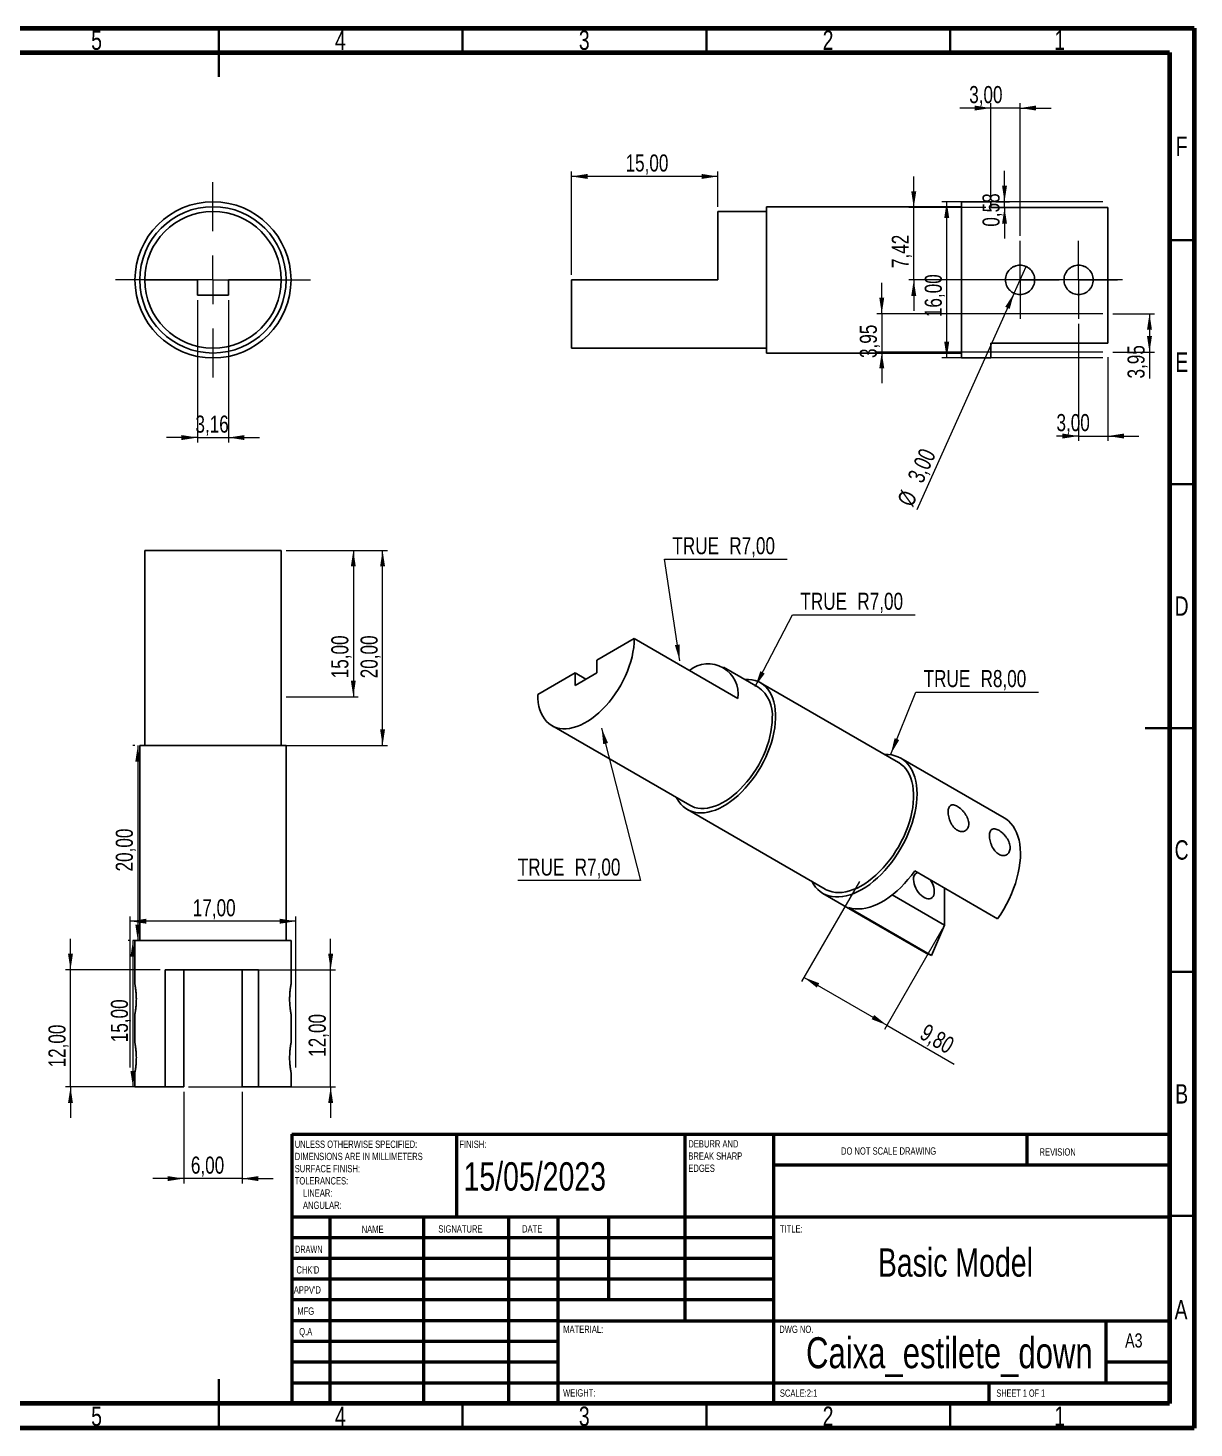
# Model space of a CAD drawing. Header units: millimetres. Extents: x 0 to 415, y 0 to 292.
# Drawn here: x 175.9 to 415, y 5 to 292 of the extents above; entities that cross this region are included whole.
import ezdxf

# ---------------------------------------------------------------- set-up
doc = ezdxf.new("R2010")
doc.units = ezdxf.units.MM
doc.styles.add('SLDTEXTSTYLE0', font='TXT', dxfattribs={"width": 0.75})
doc.styles.add('SLDTEXTSTYLE1', font='TXT', dxfattribs={"width": 0.686449})
doc.styles.add('SLDTEXTSTYLE2', font='TXT', dxfattribs={"width": 0.6875})
doc.dimstyles.new('SLDDIMSTYLE0', dxfattribs={"dimtxt": 3.5, "dimasz": 3.302, "dimexe": 0, "dimexo": 0.0625, "dimgap": 0.875, "dimtad": 1, "dimlfac": 0.5, "dimrnd": 1e-09, "dimzin": 12, "dimdsep": 46, "dimtxsty": 'SLDTEXTSTYLE0', "dimsah": 1, "dimcen": 0.09, "dimadec": 0, "dimazin": 3, "dimtfac": 1, "dimtmove": 0, "dimatfit": 0, "dimfxl": 0, "dimfrac": 2, "dimtolj": 1, "dimtzin": 12, "dimarcsym": 0})
doc.dimstyles.new('SLDDIMSTYLE1', dxfattribs={"dimtxt": 3.5, "dimasz": 3.302, "dimexe": 0, "dimexo": 0.0625, "dimgap": 0.875, "dimtad": 1, "dimlfac": 0.5, "dimrnd": 1e-09, "dimzin": 12, "dimdsep": 46, "dimtxsty": 'SLDTEXTSTYLE0', "dimsah": 1, "dimcen": 0.09, "dimadec": 0, "dimazin": 3, "dimtfac": 1, "dimtofl": 0, "dimtmove": 0, "dimatfit": 3, "dimfxl": 0, "dimfrac": 2, "dimtolj": 1, "dimtzin": 12, "dimarcsym": 0})
doc.dimstyles.new('SLDDIMSTYLE2', dxfattribs={"dimtxt": 3.5, "dimasz": 3.302, "dimexe": 0, "dimexo": 0.0625, "dimgap": 0.875, "dimtad": 1, "dimlfac": 0.5, "dimrnd": 1e-09, "dimzin": 12, "dimdsep": 46, "dimtxsty": 'SLDTEXTSTYLE0', "dimblk1": 'NONE', "dimsah": 1, "dimcen": 0, "dimadec": 0, "dimazin": 3, "dimtfac": 1, "dimtmove": 0, "dimatfit": 3, "dimldrblk": 'NONE', "dimfxl": 0, "dimfrac": 2, "dimtolj": 1, "dimtzin": 12, "dimarcsym": 0})
doc.dimstyles.new('SLDDIMSTYLE3', dxfattribs={"dimtxt": 3.5, "dimasz": 3.302, "dimexe": 0, "dimexo": 0.0625, "dimgap": 0.875, "dimtad": 1, "dimlfac": 0.5, "dimrnd": 1e-09, "dimdsep": 46, "dimtxsty": 'SLDTEXTSTYLE0', "dimsah": 1, "dimcen": 0.09, "dimadec": 0, "dimazin": 2, "dimtfac": 1, "dimtmove": 0, "dimatfit": 0, "dimfxl": 0, "dimfrac": 2, "dimtolj": 1, "dimtzin": 12, "dimarcsym": 0})
doc.dimstyles.new('SLDDIMSTYLE4', dxfattribs={"dimtxt": 3.5, "dimasz": 3.302, "dimexe": 0, "dimexo": 0.0625, "dimgap": 0.875, "dimtad": 0, "dimtih": 1, "dimtoh": 1, "dimlfac": 0.5, "dimrnd": 1e-09, "dimzin": 12, "dimdsep": 46, "dimtxsty": 'SLDTEXTSTYLE0', "dimsah": 1, "dimcen": 0, "dimadec": 0, "dimazin": 3, "dimtfac": 1, "dimtofl": 0, "dimtmove": 0, "dimatfit": 3, "dimfxl": 0, "dimfrac": 2, "dimtolj": 1, "dimtzin": 12, "dimarcsym": 0})

# ---------------------------------------------------------------- blocks, each defined once
blk = doc.blocks.new('_D')
at = {"color": 7, "linetype": 'Continuous', "lineweight": 0}
for p, q in [((210.67, 236.21), (210.67, 207.04)), ((216.99, 236.21), (216.99, 207.04)), ((210.67, 208.04), (204.32, 208.04)), ((210.67, 208.04), (216.99, 208.04)), ((216.99, 208.04), (223.34, 208.04))]:
    blk.add_line(p, q, dxfattribs=at)
at = {"color": 7, "linetype": 'Continuous', "lineweight": 18}
for points in [[(210.67, 208.04), (207.37, 208.55), (207.37, 207.53)], [(216.99, 208.04), (220.29, 207.53), (220.29, 208.55)]]:
    blk.add_solid(points, dxfattribs=at)
at = {"color": 7, "linetype": 'Continuous', "lineweight": 18, "insert": (210.23, 212.55), "char_height": 3.5, "attachment_point": 1, "style": 'SLDTEXTSTYLE0'}
blk.add_mtext('3,16', dxfattribs=at)
blk = doc.blocks.new('SW_CENTERMARKSYMBOL_0')
at = {"color": 0, "linetype": 'Continuous', "lineweight": 18}
for p, q in [((0, 10), (0, 20)), ((0, 0), (0, 5)), ((-10, 0), (-20, 0)), ((0, 0), (-5, 0)), ((0, 0), (0, -5)), ((0, 0), (5, 0)), ((10, 0), (20, 0)), ((0, -10), (0, -20))]:
    blk.add_line(p, q, dxfattribs=at)
blk = doc.blocks.new('_D_1')
at = {"color": 7, "linetype": 'Continuous', "lineweight": 0}
for p, q in [((396.33, 256.37), (363.29, 256.37)), ((364.29, 224.37), (364.29, 256.37)), ((396.33, 224.37), (363.29, 224.37))]:
    blk.add_line(p, q, dxfattribs=at)
at = {"color": 7, "linetype": 'Continuous', "lineweight": 18}
for points in [[(364.29, 256.37), (363.78, 253.06), (364.8, 253.06)], [(364.29, 224.37), (364.8, 227.67), (363.78, 227.67)]]:
    blk.add_solid(points, dxfattribs=at)
at = {"color": 7, "linetype": 'Continuous', "lineweight": 18, "insert": (359.78, 232.73), "char_height": 3.5, "attachment_point": 1, "rotation": 90, "style": 'SLDTEXTSTYLE0'}
blk.add_mtext('16,00', dxfattribs=at)
blk = doc.blocks.new('_D_2')
at = {"color": 7, "linetype": 'Continuous', "lineweight": 0}
for p, q in [((357.53, 255.2), (357.53, 261.55)), ((372.33, 255.2), (356.53, 255.2)), ((357.53, 240.37), (357.53, 255.2)), ((400.33, 240.37), (356.53, 240.37)), ((357.53, 240.37), (357.53, 234.02))]:
    blk.add_line(p, q, dxfattribs=at)
at = {"color": 7, "linetype": 'Continuous', "lineweight": 18}
for points in [[(357.53, 255.2), (358.04, 258.5), (357.02, 258.5)], [(357.53, 240.37), (357.02, 237.07), (358.04, 237.07)]]:
    blk.add_solid(points, dxfattribs=at)
at = {"color": 7, "linetype": 'Continuous', "lineweight": 18, "insert": (353.02, 242.78), "char_height": 3.5, "attachment_point": 1, "rotation": 90, "style": 'SLDTEXTSTYLE0'}
blk.add_mtext('7,42', dxfattribs=at)
blk = doc.blocks.new('_D_3')
at = {"color": 7, "linetype": 'Continuous', "lineweight": 0}
for p, q in [((391.33, 231.37), (391.33, 207.35)), ((397.33, 224.53), (397.33, 207.35)), ((391.33, 208.35), (386.8, 208.35)), ((391.33, 208.35), (397.33, 208.35)), ((397.33, 208.35), (403.68, 208.35))]:
    blk.add_line(p, q, dxfattribs=at)
at = {"color": 7, "linetype": 'Continuous', "lineweight": 18}
for points in [[(391.33, 208.35), (388.03, 208.86), (388.03, 207.84)], [(397.33, 208.35), (400.63, 207.84), (400.63, 208.86)]]:
    blk.add_solid(points, dxfattribs=at)
at = {"color": 7, "linetype": 'Continuous', "lineweight": 18, "insert": (386.8, 212.86), "char_height": 3.5, "attachment_point": 1, "style": 'SLDTEXTSTYLE0'}
blk.add_mtext('3,00', dxfattribs=at)
blk = doc.blocks.new('_D_4')
at = {"color": 7, "linetype": 'Continuous', "lineweight": 0}
for p, q in [((373.33, 275.59), (366.98, 275.59)), ((373.33, 257.37), (373.33, 276.59)), ((379.33, 275.59), (373.33, 275.59)), ((379.33, 249.37), (379.33, 276.59)), ((379.33, 275.59), (385.68, 275.59))]:
    blk.add_line(p, q, dxfattribs=at)
at = {"color": 7, "linetype": 'Continuous', "lineweight": 18}
for points in [[(373.33, 275.59), (370.03, 276.1), (370.03, 275.08)], [(379.33, 275.59), (382.63, 275.08), (382.63, 276.1)]]:
    blk.add_solid(points, dxfattribs=at)
at = {"color": 7, "linetype": 'Continuous', "lineweight": 18, "insert": (368.9, 280.1), "char_height": 3.5, "attachment_point": 1, "style": 'SLDTEXTSTYLE0'}
blk.add_mtext('3,00', dxfattribs=at)
blk = doc.blocks.new('_D_5')
at = {"color": 7, "linetype": 'Continuous', "lineweight": 0}
for p, q in [((350.97, 233.43), (350.97, 239.78)), ((396.33, 233.43), (349.97, 233.43)), ((350.97, 233.43), (350.97, 225.53)), ((396.33, 225.53), (349.97, 225.53)), ((350.97, 225.53), (350.97, 219.18))]:
    blk.add_line(p, q, dxfattribs=at)
at = {"color": 7, "linetype": 'Continuous', "lineweight": 18}
for points in [[(350.97, 233.43), (351.48, 236.74), (350.46, 236.74)], [(350.97, 225.53), (350.46, 222.23), (351.48, 222.23)]]:
    blk.add_solid(points, dxfattribs=at)
at = {"color": 7, "linetype": 'Continuous', "lineweight": 18, "insert": (346.46, 224.35), "char_height": 3.5, "attachment_point": 1, "rotation": 90, "style": 'SLDTEXTSTYLE0'}
blk.add_mtext('3,95', dxfattribs=at)
blk = doc.blocks.new('_D_6')
at = {"color": 7, "linetype": 'Continuous', "lineweight": 0}
for p, q in [((398.33, 233.43), (406.87, 233.43)), ((405.87, 233.43), (405.87, 225.53)), ((398.33, 225.53), (406.87, 225.53)), ((405.87, 225.53), (405.87, 220.15))]:
    blk.add_line(p, q, dxfattribs=at)
at = {"color": 7, "linetype": 'Continuous', "lineweight": 18}
for points in [[(405.87, 233.43), (405.36, 230.13), (406.38, 230.13)], [(405.87, 225.53), (406.38, 228.84), (405.36, 228.84)]]:
    blk.add_solid(points, dxfattribs=at)
at = {"color": 7, "linetype": 'Continuous', "lineweight": 18, "insert": (401.36, 220.15), "char_height": 3.5, "attachment_point": 1, "rotation": 90, "style": 'SLDTEXTSTYLE0'}
blk.add_mtext('3,95', dxfattribs=at)
blk = doc.blocks.new('_D_7')
at = {"color": 7, "linetype": 'Continuous', "lineweight": 0}
for q in [(380.56, 243.11), (358.15, 193.21)]:
    blk.add_line((378.1, 237.63), q, dxfattribs=at)
at = {"color": 7, "linetype": 'Continuous', "lineweight": 18}
blk.add_solid([(378.1, 237.63), (376.29, 234.83), (377.21, 234.41)], dxfattribs=at)
at = {"color": 7, "linetype": 'Continuous', "lineweight": 18, "char_height": 3.5, "attachment_point": 1, "rotation": 65.8074, "style": 'SLDTEXTSTYLE0'}
for s, insert in [('3,00', (356.15, 199.9)), ('%%c', (354.03, 195.06))]:
    blk.add_mtext(s, dxfattribs=dict(at, insert=insert))
blk = doc.blocks.new('_None')
blk = doc.blocks.new('_D_8')
at = {"color": 7, "linetype": 'Continuous', "lineweight": 0}
for p, q in [((376.14, 256.37), (376.14, 262.72)), ((374.33, 256.37), (377.14, 256.37)), ((376.14, 255.2), (376.14, 256.37)), ((374.33, 255.2), (377.14, 255.2)), ((376.14, 255.2), (376.14, 248.85))]:
    blk.add_line(p, q, dxfattribs=at)
at = {"color": 7, "linetype": 'Continuous', "lineweight": 18}
for points in [[(376.14, 256.37), (376.65, 259.67), (375.64, 259.67)], [(376.14, 255.2), (375.64, 251.9), (376.65, 251.9)]]:
    blk.add_solid(points, dxfattribs=at)
at = {"color": 7, "linetype": 'Continuous', "lineweight": 18, "insert": (371.63, 251.27), "char_height": 3.5, "attachment_point": 1, "rotation": 90, "style": 'SLDTEXTSTYLE0'}
blk.add_mtext('0,58', dxfattribs=at)
blk = doc.blocks.new('_D_9')
at = {"color": 7, "linetype": 'Continuous', "lineweight": 0}
for p, q in [((287.33, 241.37), (287.33, 262.57)), ((317.33, 261.57), (287.33, 261.57)), ((317.33, 255.37), (317.33, 262.57))]:
    blk.add_line(p, q, dxfattribs=at)
at = {"color": 7, "linetype": 'Continuous', "lineweight": 18}
for points in [[(287.33, 261.57), (290.63, 261.06), (290.63, 262.08)], [(317.33, 261.57), (314.03, 262.08), (314.03, 261.06)]]:
    blk.add_solid(points, dxfattribs=at)
at = {"color": 7, "linetype": 'Continuous', "lineweight": 18, "insert": (298.43, 266.08), "char_height": 3.5, "attachment_point": 1, "style": 'SLDTEXTSTYLE0'}
blk.add_mtext('15,00', dxfattribs=at)
blk = doc.blocks.new('SW_CENTERMARKSYMBOL_1')
at = {"color": 0, "linetype": 'Continuous', "lineweight": 18}
for p, q in [((0, 5), (0, 8)), ((0, 0), (0, 5)), ((-5, 0), (-8, 0)), ((0, 0), (-5, 0)), ((0, 0), (0, -5)), ((0, 0), (5, 0)), ((5, 0), (8, 0)), ((0, -5), (0, -8))]:
    blk.add_line(p, q, dxfattribs=at)
blk = doc.blocks.new('SW_CENTERMARKSYMBOL_2')
at = {"color": 0, "linetype": 'Continuous', "lineweight": 18}
for p, q in [((0, 5), (0, 8)), ((0, 0), (0, 5)), ((-5, 0), (-8, 0)), ((0, 0), (-5, 0)), ((0, 0), (0, -5)), ((0, 0), (5, 0)), ((5, 0), (8, 0)), ((0, -5), (0, -8))]:
    blk.add_line(p, q, dxfattribs=at)
blk = doc.blocks.new('_D_10')
at = {"color": 7, "linetype": 'Continuous', "lineweight": 0}
for p, q in [((228.83, 184.91), (249.61, 184.91)), ((248.61, 144.91), (248.61, 184.91)), ((228.83, 144.91), (249.61, 144.91))]:
    blk.add_line(p, q, dxfattribs=at)
at = {"color": 7, "linetype": 'Continuous', "lineweight": 18}
for points in [[(248.61, 184.91), (248.1, 181.61), (249.11, 181.61)], [(248.61, 144.91), (249.11, 148.21), (248.1, 148.21)]]:
    blk.add_solid(points, dxfattribs=at)
at = {"color": 7, "linetype": 'Continuous', "lineweight": 18, "insert": (244.09, 158.69), "char_height": 3.5, "attachment_point": 1, "rotation": 90, "style": 'SLDTEXTSTYLE0'}
blk.add_mtext('20,00', dxfattribs=at)
blk = doc.blocks.new('_D_11')
at = {"color": 7, "linetype": 'Continuous', "lineweight": 0}
for p, q in [((228.83, 184.91), (243.61, 184.91)), ((242.61, 184.91), (242.61, 154.91)), ((228.83, 154.91), (243.61, 154.91))]:
    blk.add_line(p, q, dxfattribs=at)
at = {"color": 7, "linetype": 'Continuous', "lineweight": 18}
for points in [[(242.61, 184.91), (242.1, 181.61), (243.11, 181.61)], [(242.61, 154.91), (243.11, 158.21), (242.1, 158.21)]]:
    blk.add_solid(points, dxfattribs=at)
at = {"color": 7, "linetype": 'Continuous', "lineweight": 18, "insert": (238.09, 158.69), "char_height": 3.5, "attachment_point": 1, "rotation": 90, "style": 'SLDTEXTSTYLE0'}
blk.add_mtext('15,00', dxfattribs=at)
blk = doc.blocks.new('_D_12')
at = {"color": 7, "linetype": 'Continuous', "lineweight": 0}
for p, q in [((197.83, 144.91), (197.41, 144.91)), ((198.41, 144.91), (198.41, 104.91)), ((197.83, 104.91), (197.41, 104.91))]:
    blk.add_line(p, q, dxfattribs=at)
at = {"color": 7, "linetype": 'Continuous', "lineweight": 18}
for points in [[(198.41, 144.91), (197.9, 141.61), (198.91, 141.61)], [(198.41, 104.91), (198.91, 108.21), (197.9, 108.21)]]:
    blk.add_solid(points, dxfattribs=at)
at = {"color": 7, "linetype": 'Continuous', "lineweight": 18, "insert": (193.89, 119.09), "char_height": 3.5, "attachment_point": 1, "rotation": 90, "style": 'SLDTEXTSTYLE0'}
blk.add_mtext('20,00', dxfattribs=at)
blk = doc.blocks.new('_D_13')
at = {"color": 7, "linetype": 'Continuous', "lineweight": 0}
for p, q in [((196.83, 104.91), (196.41, 104.91)), ((197.41, 104.91), (197.41, 74.91)), ((196.83, 74.91), (196.41, 74.91))]:
    blk.add_line(p, q, dxfattribs=at)
at = {"color": 7, "linetype": 'Continuous', "lineweight": 18}
for points in [[(197.41, 104.91), (196.9, 101.61), (197.91, 101.61)], [(197.41, 74.91), (197.91, 78.21), (196.9, 78.21)]]:
    blk.add_solid(points, dxfattribs=at)
at = {"color": 7, "linetype": 'Continuous', "lineweight": 18, "insert": (192.89, 84.09), "char_height": 3.5, "attachment_point": 1, "rotation": 90, "style": 'SLDTEXTSTYLE0'}
blk.add_mtext('15,00', dxfattribs=at)
blk = doc.blocks.new('_D_14')
at = {"color": 7, "linetype": 'Continuous', "lineweight": 0}
for p, q in [((207.83, 73.91), (207.83, 55.13)), ((219.83, 73.91), (219.83, 55.13)), ((207.83, 56.13), (201.48, 56.13)), ((219.83, 56.13), (207.83, 56.13)), ((219.83, 56.13), (226.18, 56.13))]:
    blk.add_line(p, q, dxfattribs=at)
at = {"color": 7, "linetype": 'Continuous', "lineweight": 18}
for points in [[(207.83, 56.13), (204.53, 56.64), (204.53, 55.62)], [(219.83, 56.13), (223.13, 55.62), (223.13, 56.64)]]:
    blk.add_solid(points, dxfattribs=at)
at = {"color": 7, "linetype": 'Continuous', "lineweight": 18, "insert": (209.3, 60.64), "char_height": 3.5, "attachment_point": 1, "style": 'SLDTEXTSTYLE0'}
blk.add_mtext('6,00', dxfattribs=at)
blk = doc.blocks.new('_D_15')
at = {"color": 7, "linetype": 'Continuous', "lineweight": 0}
for p, q in [((237.96, 98.91), (237.96, 105.26)), ((208.83, 98.91), (238.96, 98.91)), ((237.96, 74.91), (237.96, 98.91)), ((208.83, 74.91), (238.96, 74.91)), ((237.96, 74.91), (237.96, 68.56))]:
    blk.add_line(p, q, dxfattribs=at)
at = {"color": 7, "linetype": 'Continuous', "lineweight": 18}
for points in [[(237.96, 98.91), (238.47, 102.21), (237.45, 102.21)], [(237.96, 74.91), (237.45, 71.61), (238.47, 71.61)]]:
    blk.add_solid(points, dxfattribs=at)
at = {"color": 7, "linetype": 'Continuous', "lineweight": 18, "insert": (233.45, 81.09), "char_height": 3.5, "attachment_point": 1, "rotation": 90, "style": 'SLDTEXTSTYLE0'}
blk.add_mtext('12,00', dxfattribs=at)
blk = doc.blocks.new('_D_16')
at = {"color": 7, "linetype": 'Continuous', "lineweight": 0}
for p, q in [((196.83, 78.91), (196.83, 109.89)), ((230.83, 78.91), (230.83, 109.89)), ((230.83, 108.89), (196.83, 108.89))]:
    blk.add_line(p, q, dxfattribs=at)
at = {"color": 7, "linetype": 'Continuous', "lineweight": 18}
for points in [[(196.83, 108.89), (200.13, 108.38), (200.13, 109.4)], [(230.83, 108.89), (227.53, 109.4), (227.53, 108.38)]]:
    blk.add_solid(points, dxfattribs=at)
at = {"color": 7, "linetype": 'Continuous', "lineweight": 18, "insert": (209.69, 113.4), "char_height": 3.5, "attachment_point": 1, "style": 'SLDTEXTSTYLE0'}
blk.add_mtext('17,00', dxfattribs=at)
blk = doc.blocks.new('_D_17')
at = {"color": 7, "linetype": 'Continuous', "lineweight": 0}
for p, q in [((184.61, 98.91), (184.61, 105.26)), ((203, 98.91), (183.61, 98.91)), ((184.61, 74.91), (184.61, 98.91)), ((203, 74.91), (183.61, 74.91)), ((184.61, 74.91), (184.61, 68.56))]:
    blk.add_line(p, q, dxfattribs=at)
at = {"color": 7, "linetype": 'Continuous', "lineweight": 18}
for points in [[(184.61, 98.91), (185.11, 102.21), (184.1, 102.21)], [(184.61, 74.91), (184.1, 71.61), (185.11, 71.61)]]:
    blk.add_solid(points, dxfattribs=at)
at = {"color": 7, "linetype": 'Continuous', "lineweight": 18, "insert": (180.09, 78.91), "char_height": 3.5, "attachment_point": 1, "rotation": 90, "style": 'SLDTEXTSTYLE0'}
blk.add_mtext('12,00', dxfattribs=at)
blk = doc.blocks.new('_D_18')
at = {"color": 7, "linetype": 'Continuous', "lineweight": 0}
for p, q in [((324.99, 156.98), (332.7, 171.72)), ((332.7, 171.72), (357.85, 171.72))]:
    blk.add_line(p, q, dxfattribs=at)
at = {"color": 7, "linetype": 'Continuous', "lineweight": 18}
blk.add_solid([(324.99, 156.98), (326.97, 159.67), (326.07, 160.14)], dxfattribs=at)
at = {"color": 7, "linetype": 'Continuous', "lineweight": 18, "char_height": 3.5, "attachment_point": 1, "style": 'SLDTEXTSTYLE0'}
for s, insert in [('TRUE', (334.29, 176.23)), ('R7,00', (345.97, 176.23))]:
    blk.add_mtext(s, dxfattribs=dict(at, insert=insert))
blk = doc.blocks.new('_D_19')
at = {"color": 7, "linetype": 'Continuous', "lineweight": 0}
for p, q in [((352.83, 143.16), (357.97, 155.87)), ((357.97, 155.87), (383.12, 155.87))]:
    blk.add_line(p, q, dxfattribs=at)
at = {"color": 7, "linetype": 'Continuous', "lineweight": 18}
blk.add_solid([(352.83, 143.16), (354.54, 146.03), (353.6, 146.42)], dxfattribs=at)
at = {"color": 7, "linetype": 'Continuous', "lineweight": 18, "char_height": 3.5, "attachment_point": 1, "style": 'SLDTEXTSTYLE0'}
for s, insert in [('TRUE', (359.56, 160.38)), ('R8,00', (371.23, 160.38))]:
    blk.add_mtext(s, dxfattribs=dict(at, insert=insert))
blk = doc.blocks.new('_D_20')
at = {"color": 7, "linetype": 'Continuous', "lineweight": 0}
for p, q in [((293.52, 148.5), (301.48, 117.23)), ((301.48, 117.23), (276.33, 117.23))]:
    blk.add_line(p, q, dxfattribs=at)
at = {"color": 7, "linetype": 'Continuous', "lineweight": 18}
blk.add_solid([(293.52, 148.5), (293.85, 145.18), (294.83, 145.43)], dxfattribs=at)
at = {"color": 7, "linetype": 'Continuous', "lineweight": 18, "char_height": 3.5, "attachment_point": 1, "style": 'SLDTEXTSTYLE0'}
for s, insert in [('TRUE', (276.33, 121.74)), ('R7,00', (288.01, 121.74))]:
    blk.add_mtext(s, dxfattribs=dict(at, insert=insert))
blk = doc.blocks.new('_D_21')
at = {"color": 7, "linetype": 'Continuous', "lineweight": 0}
for p, q in [((309.54, 162.29), (306.45, 183.11)), ((306.45, 183.11), (331.6, 183.11))]:
    blk.add_line(p, q, dxfattribs=at)
at = {"color": 7, "linetype": 'Continuous', "lineweight": 18}
blk.add_solid([(309.54, 162.29), (309.56, 165.63), (308.55, 165.48)], dxfattribs=at)
at = {"color": 7, "linetype": 'Continuous', "lineweight": 18, "char_height": 3.5, "attachment_point": 1, "style": 'SLDTEXTSTYLE0'}
for s, insert in [('TRUE', (308.04, 187.62)), ('R7,00', (319.71, 187.62))]:
    blk.add_mtext(s, dxfattribs=dict(at, insert=insert))
blk = doc.blocks.new('_D_22')
at = {"color": 7, "linetype": 'Continuous', "lineweight": 0}
for p, q in [((346.39, 117.03), (334.54, 96.51)), ((363.36, 107.23), (351.51, 86.72)), ((335.04, 97.38), (352.01, 87.58)), ((352.01, 87.58), (365.84, 79.6))]:
    blk.add_line(p, q, dxfattribs=at)
at = {"color": 7, "linetype": 'Continuous', "lineweight": 18}
for points in [[(335.04, 97.38), (337.65, 95.29), (338.16, 96.17)], [(352.01, 87.58), (349.41, 89.67), (348.9, 88.79)]]:
    blk.add_solid(points, dxfattribs=at)
at = {"color": 7, "linetype": 'Continuous', "lineweight": 18, "insert": (360.26, 88.03), "char_height": 3.5, "attachment_point": 1, "rotation": 330.0027, "style": 'SLDTEXTSTYLE0'}
blk.add_mtext('9,80', dxfattribs=at)

msp = doc.modelspace()

# ---------------------------------------------------------------- linework, layer by layer
at = {"color": 7, "linetype": 'Continuous', "lineweight": 70}
for p, q in [((15, 292), (415, 292)), ((415, 292), (415, 5)), ((20, 287), (410, 287)), ((410, 287), (410, 10)), ((410, 10), (20, 10)), ((415, 5), (15, 5))]:
    msp.add_line(p, q, dxfattribs=at)
at = {"color": 7, "linetype": 'Continuous', "lineweight": 35}
for p, q in [((215, 292), (215, 282)), ((215, 287), (215, 292)), ((265, 287), (265, 292)), ((315, 287), (315, 292)), ((365, 287), (365, 292)), ((410, 248.5), (415, 248.5)), ((410, 198.5), (415, 198.5)), ((415, 148.5), (405, 148.5)), ((410, 148.5), (415, 148.5)), ((410, 98.5), (415, 98.5)), ((410, 48.5), (415, 48.5)), ((215, 5), (215, 15)), ((215, 10), (215, 5)), ((265, 10), (265, 5)), ((315, 10), (315, 5)), ((365, 10), (365, 5))]:
    msp.add_line(p, q, dxfattribs=at)
at = {"color": 7, "linetype": 'Continuous', "lineweight": 25}
for p, q in [((373.331, 256.366), (367.331, 256.366)), ((367.331, 256.366), (367.331, 224.366)), ((373.331, 255.199), (373.331, 256.366)), ((327.331, 254.366), (317.331, 254.366)), ((317.331, 240.366), (317.331, 254.366)), ((367.331, 255.366), (327.331, 255.366)), ((327.331, 255.366), (327.331, 225.366)), ((397.331, 255.199), (373.331, 255.199)), ((397.331, 255.199), (397.331, 227.367)), ((199.828, 240.366), (210.668, 240.366)), ((210.668, 240.366), (210.668, 237.206)), ((216.988, 237.206), (216.988, 240.366)), ((216.988, 240.366), (227.828, 240.366)), ((317.331, 240.366), (287.331, 240.366)), ((287.331, 226.366), (287.331, 240.366)), ((210.668, 237.206), (216.988, 237.206)), ((373.331, 227.367), (397.331, 227.367)), ((373.331, 224.366), (373.331, 227.367)), ((287.331, 226.366), (327.331, 226.366)), ((327.331, 225.366), (367.331, 225.366)), ((367.331, 224.366), (373.331, 224.366)), ((199.828, 154.908), (199.828, 184.908)), ((199.828, 184.908), (227.828, 184.908)), ((227.828, 154.908), (227.828, 184.908)), ((292.551, 162.398), (300.216, 166.823)), ((321.429, 154.577), (300.216, 166.823)), ((292.551, 159.818), (292.551, 162.398)), ((325.6, 156.905), (318.529, 160.987)), ((280.417, 155.394), (288.082, 159.818)), ((288.082, 159.818), (288.082, 157.238)), ((288.082, 157.238), (292.551, 159.818)), ((290.317, 158.528), (288.082, 159.818)), ((354.384, 141.443), (326.1, 157.771)), ((199.828, 154.908), (199.828, 144.908)), ((227.828, 144.908), (227.828, 154.908)), ((283.317, 148.984), (311.601, 132.656)), ((198.828, 144.908), (198.828, 104.908)), ((228.828, 144.908), (198.828, 144.908)), ((228.828, 104.908), (228.828, 144.908)), ((376.098, 130.063), (354.884, 142.309)), ((311.101, 131.79), (339.386, 115.461)), ((357.724, 119.196), (374.695, 109.399)), ((363.856, 108.096), (363.856, 115.657)), ((338.886, 114.595), (360.099, 102.349)), ((353.121, 114.293), (363.856, 108.096)), ((344.181, 111.681), (361.152, 101.884)), ((361.152, 101.884), (363.856, 108.096)), ((197.828, 104.908), (197.828, 95.9)), ((229.828, 104.908), (197.828, 104.908)), ((229.828, 95.9), (229.828, 104.908)), ((204.004, 98.908), (223.156, 98.908)), ((204.004, 98.908), (204.004, 74.908)), ((207.828, 98.908), (207.828, 74.908)), ((219.828, 98.908), (219.828, 74.908)), ((223.156, 98.908), (223.156, 74.908)), ((197.828, 89.908), (197.828, 83.9)), ((229.828, 83.9), (229.828, 89.908)), ((197.828, 77.908), (197.828, 74.908)), ((229.828, 74.908), (229.828, 77.908)), ((204.004, 74.908), (197.828, 74.908)), ((204.004, 74.908), (207.828, 74.908)), ((219.828, 74.908), (223.156, 74.908)), ((229.828, 74.908), (223.156, 74.908))]:
    msp.add_line(p, q, dxfattribs=at)
at = {"color": 7, "linetype": 'Continuous', "lineweight": 50}
for p, q in [((230, 65.25), (410, 65.25)), ((230, 65.25), (230, 10)), ((263.8, 48.25), (263.8, 65.25)), ((310.6, 65.25), (310.6, 27)), ((328.8, 65.25), (328.8, 10)), ((380.8, 58.875), (380.8, 65.25)), ((410, 58.875), (328.8, 58.875)), ((410, 48.25), (230, 48.25)), ((237.8, 48.25), (237.8, 10)), ((256.991, 48.25), (256.991, 10)), ((274.399, 48.25), (274.399, 10)), ((284.6, 10), (284.6, 48.25)), ((295, 31.25), (295, 48.25)), ((328.8, 44), (230, 44)), ((328.8, 39.75), (230, 39.75)), ((328.8, 35.5), (230, 35.5)), ((328.8, 31.25), (230, 31.25)), ((284.6, 27), (230, 27)), ((284.6, 27), (410, 27)), ((397, 14.25), (397, 27)), ((284.6, 22.75), (230, 22.75)), ((284.6, 18.5), (230, 18.5)), ((410, 18.5), (397, 18.5)), ((230, 14.25), (410, 14.25)), ((373, 10), (373, 14.25))]:
    msp.add_line(p, q, dxfattribs=at)
at = {"color": 7, "linetype": 'Continuous', "lineweight": 25, "flags": 128}
for points in [[(280.417, 155.394), (280.446, 154.535), (280.533, 153.716), (280.677, 152.939), (280.878, 152.211), (281.135, 151.535), (281.445, 150.915), (281.807, 150.354), (282.219, 149.857), (282.679, 149.426), (283.184, 149.064), (283.73, 148.772), (284.315, 148.552), (284.936, 148.407), (285.587, 148.336), (286.267, 148.339), (286.97, 148.418), (287.693, 148.571), (288.432, 148.798), (289.181, 149.097), (289.937, 149.466), (290.696, 149.904), (291.452, 150.408), (292.201, 150.974), (292.94, 151.6), (293.663, 152.281), (294.366, 153.015), (295.046, 153.796), (295.698, 154.62), (296.318, 155.481), (296.903, 156.376), (297.449, 157.299), (297.954, 158.244), (298.414, 159.206), (298.826, 160.179), (299.188, 161.157), (299.498, 162.136), (299.755, 163.108), (299.956, 164.068), (300.1, 165.011), (300.187, 165.931), (300.216, 166.823)], [(322.907, 158.459), (322.975, 158.463), (323.676, 158.465), (324.35, 158.392), (324.993, 158.244), (325.6, 158.023), (326.17, 157.73), (326.698, 157.366), (327.182, 156.933), (327.619, 156.434), (328.006, 155.871), (328.343, 155.248), (328.626, 154.567), (328.854, 153.833), (329.027, 153.05), (329.142, 152.221), (329.2, 151.352), (329.2, 150.447), (329.142, 149.51), (329.027, 148.548), (328.854, 147.566), (328.626, 146.568), (328.343, 145.561), (328.006, 144.549), (327.619, 143.538), (327.182, 142.535), (326.698, 141.543), (326.17, 140.569), (325.6, 139.619), (324.993, 138.696), (324.35, 137.807), (323.676, 136.955), (322.975, 136.147), (322.249, 135.385), (321.503, 134.675), (320.742, 134.02), (319.969, 133.424), (319.189, 132.89), (318.405, 132.421), (317.622, 132.019), (316.845, 131.687), (316.077, 131.427), (315.323, 131.239), (314.587, 131.126), (313.873, 131.087), (313.185, 131.123), (312.526, 131.233), (311.901, 131.417), (311.312, 131.675), (310.762, 132.004), (310.256, 132.402), (309.795, 132.869), (309.383, 133.4), (309.02, 133.994), (308.909, 134.21)], [(311.601, 132.656), (312.014, 132.444), (312.6, 132.224), (313.22, 132.079), (313.872, 132.007), (314.551, 132.011), (315.255, 132.09), (315.978, 132.243), (316.716, 132.47), (317.466, 132.769), (318.222, 133.138), (318.98, 133.576), (319.736, 134.079), (320.486, 134.646), (321.224, 135.272), (321.947, 135.953), (322.65, 136.687), (323.33, 137.468), (323.982, 138.291), (324.602, 139.153), (325.187, 140.048), (325.734, 140.971), (326.238, 141.916), (326.698, 142.878), (327.11, 143.851), (327.472, 144.829), (327.783, 145.807), (328.039, 146.78), (328.24, 147.74), (328.384, 148.683), (328.471, 149.603), (328.5, 150.495)], [(351.6, 143.05), (352.307, 143.049), (353.002, 142.974), (353.665, 142.825), (354.294, 142.603), (354.885, 142.308), (355.435, 141.944), (355.942, 141.51), (356.403, 141.01), (356.815, 140.446), (357.176, 139.82), (357.485, 139.137), (357.741, 138.4), (357.94, 137.611), (358.084, 136.776), (358.17, 135.899), (358.199, 134.983), (358.17, 134.035), (358.084, 133.058), (357.94, 132.057), (357.741, 131.038), (357.485, 130.006), (357.176, 128.966), (356.815, 127.923), (356.403, 126.883), (355.942, 125.851), (355.435, 124.833), (354.885, 123.832), (354.294, 122.856), (353.665, 121.907), (353.002, 120.992), (352.307, 120.116), (351.585, 119.281), (350.839, 118.494), (350.073, 117.757), (349.29, 117.074), (348.495, 116.45), (347.692, 115.887), (346.885, 115.387), (346.078, 114.955), (345.275, 114.591), (344.48, 114.298), (343.698, 114.077), (342.931, 113.929), (342.185, 113.855), (341.463, 113.855), (340.768, 113.93), (340.105, 114.079), (339.476, 114.301), (338.885, 114.596), (338.335, 114.961), (337.828, 115.394), (337.367, 115.894), (336.955, 116.459), (336.602, 117.069)], [(354.384, 141.443), (354.454, 141.402), (354.982, 141.038), (355.466, 140.605), (355.903, 140.106), (356.291, 139.543), (356.627, 138.92), (356.91, 138.239), (357.139, 137.505), (357.311, 136.721), (357.427, 135.893), (357.484, 135.024), (357.484, 134.118), (357.427, 133.182), (357.311, 132.22), (357.139, 131.238), (356.91, 130.24), (356.627, 129.233), (356.291, 128.221), (355.903, 127.21), (355.466, 126.206), (354.982, 125.215), (354.454, 124.241), (353.885, 123.29), (353.277, 122.368), (352.634, 121.478), (351.96, 120.627), (351.259, 119.819), (350.533, 119.057), (349.788, 118.347), (349.026, 117.692), (348.253, 117.096), (347.473, 116.562), (346.689, 116.093), (345.906, 115.691), (345.129, 115.359), (344.361, 115.099), (343.607, 114.911), (342.871, 114.798), (342.157, 114.759), (341.469, 114.795), (340.81, 114.905), (340.185, 115.089), (339.596, 115.347), (339.386, 115.461)], [(376.098, 130.063), (376.417, 129.863), (376.958, 129.445), (377.452, 128.956), (377.895, 128.397), (378.284, 127.772), (378.619, 127.085), (378.896, 126.339), (379.116, 125.537), (379.275, 124.686), (379.374, 123.788), (379.412, 122.849), (379.388, 121.875), (379.303, 120.869), (379.158, 119.839), (378.953, 118.788), (378.689, 117.724), (378.368, 116.652), (377.991, 115.577), (377.56, 114.505), (377.078, 113.443), (376.548, 112.396), (375.972, 111.369), (375.353, 110.368), (374.695, 109.399)], [(344.181, 111.681), (344.835, 111.513), (345.521, 111.419), (346.235, 111.399), (346.975, 111.453), (347.735, 111.581), (348.513, 111.782), (349.304, 112.056), (350.104, 112.401), (350.909, 112.814), (351.716, 113.295), (352.519, 113.841), (353.315, 114.448), (354.101, 115.114), (354.871, 115.835), (355.622, 116.608), (356.35, 117.429), (357.052, 118.293), (357.724, 119.196)], [(360.954, 117.332), (361.05, 117.181), (361.287, 116.746), (361.479, 116.297), (361.619, 115.845), (361.705, 115.403), (361.734, 114.983), (361.705, 114.597), (361.619, 114.254), (361.479, 113.965), (361.287, 113.737), (361.05, 113.576), (360.773, 113.487), (360.465, 113.473), (360.134, 113.533), (359.788, 113.666), (359.438, 113.868), (359.092, 114.134), (358.761, 114.457), (358.453, 114.827), (358.176, 115.235), (357.939, 115.67), (357.747, 116.119), (357.607, 116.571), (357.521, 117.013), (357.492, 117.433), (357.492, 117.433)], [(361.152, 101.884), (360.525, 102.128), (360.099, 102.349)]]:
    msp.add_lwpolyline(points, dxfattribs=at)
at = {"color": 7, "linetype": 'Continuous', "lineweight": 25}
for radius in [16, 15]:
    msp.add_circle((213.828, 240.366), radius, dxfattribs=at)
for centre, radius, start, end in [((213.828, 240.366), 14, 0, 180), ((213.828, 240.366), 14, 180, 0), ((315.375, 155.523), 6.128, 351.12404, 128.88134), ((321.693, 151.276), 6.852, 353.45613, 55.23169), ((358.884, 117.616), 1.405, 115.85707, 187.50007)]:
    msp.add_arc(centre, radius, start, end, dxfattribs=at)
for points, knots in [([(382.331, 240.366), (382.331, 240.168), (382.311, 239.972), (382.235, 239.588), (382.177, 239.398), (382.025, 239.035), (381.933, 238.863), (381.715, 238.537), (381.589, 238.383), (381.174, 237.97), (380.84, 237.746), (380.118, 237.448), (379.723, 237.369), (379.134, 237.369), (378.935, 237.388), (378.55, 237.465), (378.363, 237.522), (377.818, 237.749), (377.488, 237.969), (377.069, 238.388), (376.946, 238.539), (376.729, 238.864), (376.635, 239.04), (376.484, 239.402), (376.428, 239.589), (376.351, 239.975), (376.331, 240.174), (376.331, 240.762), (376.41, 241.158), (376.71, 241.88), (376.933, 242.213), (377.348, 242.628), (377.502, 242.755), (377.827, 242.972), (377.999, 243.064), (378.545, 243.291), (378.935, 243.369), (379.53, 243.369), (379.725, 243.349), (380.109, 243.273), (380.3, 243.215), (380.663, 243.064), (380.835, 242.972), (381.161, 242.754), (381.315, 242.628), (381.728, 242.214), (381.952, 241.88), (382.252, 241.158), (382.332, 240.764), (382.331, 240.366)], [0, 0, 0, 0, 0.03125, 0.03125, 0.0625, 0.0625, 0.09375, 0.09375, 0.125, 0.125, 0.1875, 0.1875, 0.25, 0.25, 0.28125, 0.28125, 0.3125, 0.3125, 0.375, 0.375, 0.40625, 0.40625, 0.4375, 0.4375, 0.46875, 0.46875, 0.5, 0.5, 0.5625, 0.5625, 0.625, 0.625, 0.65625, 0.65625, 0.6875, 0.6875, 0.75, 0.75, 0.78125, 0.78125, 0.8125, 0.8125, 0.84375, 0.84375, 0.875, 0.875, 0.9375, 0.9375, 1, 1, 1, 1]), ([(394.331, 240.366), (394.331, 240.168), (394.311, 239.972), (394.235, 239.588), (394.177, 239.398), (394.025, 239.035), (393.933, 238.863), (393.715, 238.537), (393.589, 238.383), (393.174, 237.97), (392.84, 237.746), (392.118, 237.448), (391.723, 237.369), (391.134, 237.369), (390.935, 237.388), (390.55, 237.465), (390.363, 237.522), (389.818, 237.749), (389.488, 237.969), (389.069, 238.388), (388.946, 238.539), (388.729, 238.864), (388.635, 239.04), (388.484, 239.402), (388.428, 239.589), (388.351, 239.975), (388.331, 240.174), (388.331, 240.762), (388.41, 241.158), (388.71, 241.88), (388.933, 242.213), (389.348, 242.628), (389.502, 242.755), (389.827, 242.972), (389.999, 243.064), (390.545, 243.291), (390.935, 243.369), (391.53, 243.369), (391.725, 243.349), (392.109, 243.273), (392.3, 243.215), (392.663, 243.064), (392.835, 242.972), (393.161, 242.754), (393.315, 242.628), (393.728, 242.214), (393.952, 241.88), (394.252, 241.158), (394.332, 240.764), (394.331, 240.366)], [0, 0, 0, 0, 0.03125, 0.03125, 0.0625, 0.0625, 0.09375, 0.09375, 0.125, 0.125, 0.1875, 0.1875, 0.25, 0.25, 0.28125, 0.28125, 0.3125, 0.3125, 0.375, 0.375, 0.40625, 0.40625, 0.4375, 0.4375, 0.46875, 0.46875, 0.5, 0.5, 0.5625, 0.5625, 0.625, 0.625, 0.65625, 0.65625, 0.6875, 0.6875, 0.75, 0.75, 0.78125, 0.78125, 0.8125, 0.8125, 0.84375, 0.84375, 0.875, 0.875, 0.9375, 0.9375, 1, 1, 1, 1]), ([(368.805, 128.86), (368.805, 128.698), (368.789, 128.545), (368.725, 128.257), (368.676, 128.121), (368.551, 127.876), (368.474, 127.766), (368.296, 127.576), (368.194, 127.494), (367.861, 127.303), (367.599, 127.242), (367.051, 127.271), (366.761, 127.362), (366.345, 127.602), (366.206, 127.701), (365.944, 127.927), (365.819, 128.054), (365.462, 128.478), (365.255, 128.808), (364.998, 129.343), (364.924, 129.524), (364.794, 129.892), (364.739, 130.08), (364.651, 130.448), (364.618, 130.629), (364.574, 130.98), (364.563, 131.152), (364.563, 131.632), (364.608, 131.917), (364.783, 132.363), (364.915, 132.529), (365.169, 132.676), (365.264, 132.709), (365.47, 132.739), (365.58, 132.738), (365.938, 132.684), (366.203, 132.582), (366.623, 132.339), (366.764, 132.245), (367.046, 132.032), (367.189, 131.911), (367.464, 131.651), (367.597, 131.512), (367.852, 131.215), (367.973, 131.057), (368.305, 130.572), (368.489, 130.223), (368.738, 129.533), (368.806, 129.185), (368.805, 128.86)], [0, 0, 0, 0, 0.03125, 0.03125, 0.0625, 0.0625, 0.09375, 0.09375, 0.125, 0.125, 0.1875, 0.1875, 0.25, 0.25, 0.28125, 0.28125, 0.3125, 0.3125, 0.375, 0.375, 0.40625, 0.40625, 0.4375, 0.4375, 0.46875, 0.46875, 0.5, 0.5, 0.5625, 0.5625, 0.625, 0.625, 0.65625, 0.65625, 0.6875, 0.6875, 0.75, 0.75, 0.78125, 0.78125, 0.8125, 0.8125, 0.84375, 0.84375, 0.875, 0.875, 0.9375, 0.9375, 1, 1, 1, 1]), ([(377.291, 123.962), (377.291, 123.8), (377.274, 123.647), (377.21, 123.359), (377.161, 123.223), (377.036, 122.977), (376.96, 122.868), (376.782, 122.677), (376.679, 122.596), (376.347, 122.404), (376.084, 122.344), (375.537, 122.373), (375.246, 122.463), (374.83, 122.704), (374.692, 122.803), (374.43, 123.028), (374.305, 123.156), (373.947, 123.579), (373.74, 123.909), (373.484, 124.445), (373.409, 124.626), (373.28, 124.994), (373.224, 125.182), (373.137, 125.55), (373.104, 125.73), (373.059, 126.082), (373.048, 126.254), (373.048, 126.734), (373.093, 127.018), (373.268, 127.465), (373.4, 127.631), (373.654, 127.778), (373.749, 127.81), (373.955, 127.841), (374.066, 127.84), (374.423, 127.785), (374.688, 127.684), (375.109, 127.441), (375.249, 127.347), (375.531, 127.134), (375.674, 127.013), (375.949, 126.752), (376.082, 126.613), (376.337, 126.316), (376.459, 126.158), (376.791, 125.674), (376.975, 125.325), (377.224, 124.635), (377.291, 124.286), (377.291, 123.962)], [0, 0, 0, 0, 0.03125, 0.03125, 0.0625, 0.0625, 0.09375, 0.09375, 0.125, 0.125, 0.1875, 0.1875, 0.25, 0.25, 0.28125, 0.28125, 0.3125, 0.3125, 0.375, 0.375, 0.40625, 0.40625, 0.4375, 0.4375, 0.46875, 0.46875, 0.5, 0.5, 0.5625, 0.5625, 0.625, 0.625, 0.65625, 0.65625, 0.6875, 0.6875, 0.75, 0.75, 0.78125, 0.78125, 0.8125, 0.8125, 0.84375, 0.84375, 0.875, 0.875, 0.9375, 0.9375, 1, 1, 1, 1]), ([(197.829, 95.9), (197.829, 95.903), (197.827, 95.914), (197.838, 95.852), (197.864, 95.711), (197.901, 95.489), (197.947, 95.195), (197.995, 94.837), (198.041, 94.419), (198.078, 93.96), (198.104, 93.467), (198.114, 92.966), (198.107, 92.461), (198.086, 91.976), (198.051, 91.513), (198.008, 91.092), (197.96, 90.716), (197.913, 90.401), (197.873, 90.155), (197.837, 89.955), (197.831, 89.925), (197.828, 89.908)], [0, 0, 0, 0, 0.0132396, 0.0671428, 0.1191205, 0.172575, 0.2251282, 0.2791657, 0.3323919, 0.3871748, 0.4401206, 0.4946508, 0.546774, 0.600416, 0.6524684, 0.7059874, 0.7588178, 0.8131532, 0.8664097, 0.9212425, 1, 1, 1, 1]), ([(229.828, 89.908), (229.826, 89.916), (229.823, 89.932), (229.8, 90.061), (229.765, 90.264), (229.721, 90.54), (229.673, 90.885), (229.626, 91.286), (229.586, 91.739), (229.557, 92.221), (229.543, 92.726), (229.545, 93.228), (229.563, 93.722), (229.594, 94.188), (229.636, 94.623), (229.683, 95.01), (229.731, 95.343), (229.774, 95.607), (229.806, 95.793), (229.826, 95.896), (229.826, 95.899), (229.826, 95.9)], [0, 0, 0, 0, 0.052321, 0.1061754, 0.158492, 0.2122956, 0.2651701, 0.3195532, 0.3728148, 0.4276553, 0.480292, 0.5344962, 0.5864688, 0.6399325, 0.6922373, 0.746013, 0.7991229, 0.8537676, 0.9069126, 0.9616438, 1, 1, 1, 1]), ([(197.829, 83.9), (197.829, 83.903), (197.827, 83.914), (197.838, 83.852), (197.864, 83.711), (197.901, 83.489), (197.947, 83.195), (197.995, 82.837), (198.041, 82.419), (198.078, 81.96), (198.104, 81.467), (198.114, 80.966), (198.107, 80.461), (198.086, 79.976), (198.051, 79.513), (198.008, 79.092), (197.96, 78.716), (197.913, 78.401), (197.873, 78.155), (197.837, 77.955), (197.831, 77.925), (197.828, 77.908)], [0, 0, 0, 0, 0.0132396, 0.0671428, 0.1191205, 0.172575, 0.2251282, 0.2791657, 0.3323919, 0.3871748, 0.4401206, 0.4946508, 0.546774, 0.600416, 0.6524684, 0.7059874, 0.7588178, 0.8131532, 0.8664097, 0.9212425, 1, 1, 1, 1]), ([(229.828, 77.908), (229.826, 77.916), (229.823, 77.932), (229.8, 78.061), (229.765, 78.264), (229.721, 78.54), (229.673, 78.885), (229.626, 79.286), (229.586, 79.739), (229.557, 80.221), (229.543, 80.726), (229.545, 81.228), (229.563, 81.722), (229.594, 82.188), (229.636, 82.623), (229.683, 83.01), (229.731, 83.343), (229.774, 83.607), (229.806, 83.793), (229.826, 83.896), (229.826, 83.899), (229.826, 83.9)], [0, 0, 0, 0, 0.052321, 0.1061754, 0.158492, 0.2122956, 0.2651701, 0.3195532, 0.3728148, 0.4276553, 0.480292, 0.5344962, 0.5864688, 0.6399325, 0.6922373, 0.746013, 0.7991229, 0.8537676, 0.9069126, 0.9616438, 1, 1, 1, 1])]:
    msp.add_open_spline(points, degree=3, knots=knots, dxfattribs=at)

# ---------------------------------------------------------------- block references
at = {"color": 7, "linetype": 'Continuous', "lineweight": 0}
for name, p in [('SW_CENTERMARKSYMBOL_0', (213.828, 240.366)), ('SW_CENTERMARKSYMBOL_1', (379.331, 240.369)), ('SW_CENTERMARKSYMBOL_2', (391.331, 240.369))]:
    msp.add_blockref(name, p, dxfattribs=at)

# ---------------------------------------------------------------- texts
for s, insert, char_height, attachment_point, style in [('5', (189.96, 291.483), 3.969, 2, 'SLDTEXTSTYLE0'), ('4', (239.96, 291.483), 3.969, 2, 'SLDTEXTSTYLE0'), ('3', (289.96, 291.483), 3.969, 2, 'SLDTEXTSTYLE0'), ('2', (339.96, 291.483), 3.969, 2, 'SLDTEXTSTYLE0'), ('1', (387.46, 291.483), 3.969, 2, 'SLDTEXTSTYLE0'), ('F', (412.458, 269.733), 3.969, 2, 'SLDTEXTSTYLE0'), ('E', (412.508, 225.483), 3.969, 2, 'SLDTEXTSTYLE0'), ('D', (412.453, 175.483), 3.969, 2, 'SLDTEXTSTYLE0'), ('C', (412.459, 125.483), 3.969, 2, 'SLDTEXTSTYLE0'), ('B', (412.471, 75.483), 3.969, 2, 'SLDTEXTSTYLE0'), ('UNLESS OTHERWISE SPECIFIED:', (230.594, 63.921), 1.5, 1, 'SLDTEXTSTYLE0'), ('FINISH:', (264.371, 63.919), 1.5, 1, 'SLDTEXTSTYLE0'), ('DEBURR AND', (311.309, 64.003), 1.5, 1, 'SLDTEXTSTYLE0'), ('DIMENSIONS ARE IN MILLIMETERS', (230.594, 61.421), 1.5, 1, 'SLDTEXTSTYLE0'), ('BREAK SHARP', (311.309, 61.503), 1.5, 1, 'SLDTEXTSTYLE0'), ('DO NOT SCALE DRAWING', (342.615, 62.533), 1.5, 1, 'SLDTEXTSTYLE0'), ('REVISION', (383.328, 62.335), 1.5, 1, 'SLDTEXTSTYLE0'), ('SURFACE FINISH:', (230.594, 58.921), 1.5, 1, 'SLDTEXTSTYLE0'), ('15/05/2023', (265.21, 59.484), 5.8208, 1, 'SLDTEXTSTYLE0'), ('EDGES', (311.309, 59.003), 1.5, 1, 'SLDTEXTSTYLE0'), ('TOLERANCES:', (230.594, 56.421), 1.5, 1, 'SLDTEXTSTYLE0'), ('LINEAR:', (232.281, 53.921), 1.5, 1, 'SLDTEXTSTYLE0'), ('ANGULAR:', (232.281, 51.421), 1.5, 1, 'SLDTEXTSTYLE0'), ('NAME', (244.322, 46.501), 1.5, 1, 'SLDTEXTSTYLE0'), ('SIGNATURE', (260.034, 46.562), 1.5, 1, 'SLDTEXTSTYLE0'), ('DATE', (277.215, 46.576), 1.5, 1, 'SLDTEXTSTYLE0'), ('TITLE:', (330.09, 46.576), 1.5, 1, 'SLDTEXTSTYLE0'), ('DRAWN', (230.643, 42.385), 1.5, 1, 'SLDTEXTSTYLE1'), ('Basic Model', (350.169, 41.842), 5.82083, 1, 'SLDTEXTSTYLE0'), ("CHK'D", (230.939, 38.162), 1.5, 1, 'SLDTEXTSTYLE0'), ("APPV'D", (230.402, 34.066), 1.5, 1, 'SLDTEXTSTYLE0'), ('MFG', (231.124, 29.716), 1.5, 1, 'SLDTEXTSTYLE0'), ('A', (412.34, 31.233), 3.969, 2, 'SLDTEXTSTYLE0'), ('MATERIAL:', (285.646, 25.986), 1.5, 1, 'SLDTEXTSTYLE0'), ('DWG NO.', (329.953, 25.986), 1.5, 1, 'SLDTEXTSTYLE0'), ('Q.A', (231.509, 25.505), 1.5, 1, 'SLDTEXTSTYLE0'), ('Caixa_estilete_down', (364.833, 23.607), 6.35, 2, 'SLDTEXTSTYLE0'), ('A3', (400.871, 24.406), 2.9104, 1, 'SLDTEXTSTYLE0'), ('WEIGHT:', (285.618, 12.949), 1.4986, 1, 'SLDTEXTSTYLE0'), ('SCALE:2:1', (330.074, 12.9), 1.5, 1, 'SLDTEXTSTYLE0'), ('SHEET 1 OF 1', (374.478, 12.9), 1.5, 1, 'SLDTEXTSTYLE2'), ('5', (189.96, 9.393), 3.969, 2, 'SLDTEXTSTYLE0'), ('4', (239.96, 9.393), 3.969, 2, 'SLDTEXTSTYLE0'), ('3', (289.96, 9.393), 3.969, 2, 'SLDTEXTSTYLE0'), ('2', (339.96, 9.393), 3.969, 2, 'SLDTEXTSTYLE0'), ('1', (387.46, 9.393), 3.969, 2, 'SLDTEXTSTYLE0')]:
    msp.add_mtext(s, dxfattribs=dict(at, insert=insert, char_height=char_height, attachment_point=attachment_point, style=style))

# ---------------------------------------------------------------- dimensions: what is measured, and where the dimension line sits
at = {"color": 7, "linetype": 'Continuous', "lineweight": 18}
for base, p1, p2, dimstyle, picture, middle in [((373.331, 278.366), (379.331, 240.369), (373.331, 256.366), 'SLDDIMSTYLE0', '_D_4', (373.425, 278.366)), ((287.331, 261.568), (317.331, 254.366), (287.331, 240.366), 'SLDDIMSTYLE1', '_D_9', (304.248, 261.568)), ((397.331, 211.127), (391.331, 240.369), (397.331, 225.534), 'SLDDIMSTYLE0', '_D_3', (391.329, 211.127)), ((216.988, 210.821), (210.668, 237.206), (216.988, 237.206), 'SLDDIMSTYLE0', '_D', (214.752, 210.821)), ((196.828, 111.671), (230.828, 77.908), (196.828, 77.908), 'SLDDIMSTYLE1', '_D_16', (215.508, 111.671)), ((207.828, 58.908), (219.828, 74.908), (207.828, 74.908), 'SLDDIMSTYLE0', '_D_14', (213.828, 58.908))]:
    dim = msp.add_linear_dim(base=base, p1=p1, p2=p2, dimstyle=dimstyle, dxfattribs=at)
    dim.commit()
    dim.dimension.update_dxf_attribs({"geometry": picture, "text_midpoint": middle, "dimtype": 160})
for base, p1, p2, angle, dimstyle, picture, middle in [((354.751180216, 255.198678563), (391.331191336, 240.368678563), (373.331191336, 255.198678563), 90, 'SLDDIMSTYLE0', '_D_2', (354.751180216, 247.310307303)), ((376.144, 256.366), (373.331, 255.199), (373.331, 256.366), 90, 'SLDDIMSTYLE3', '_D_8', (376.144, 255.797)), ((361.513, 256.366), (397.331, 224.366), (397.331, 256.366), 90, 'SLDDIMSTYLE1', '_D_1', (361.513, 238.551)), ((348.191, 225.534), (397.331, 233.434), (397.331, 225.534), 90, 'SLDDIMSTYLE0', '_D_5', (348.191, 228.877)), ((403.09, 225.534), (397.331, 233.434), (397.331, 225.534), 90, 'SLDDIMSTYLE1', '_D_6', (403.09, 224.671)), ((245.828, 184.908), (227.828, 144.908), (227.828, 184.908), 90, 'SLDDIMSTYLE1', '_D_10', (245.828, 164.512)), ((239.828, 154.908), (227.828, 184.908), (227.828, 154.908), 90, 'SLDDIMSTYLE1', '_D_11', (239.828, 164.512)), ((195.628, 104.908), (198.828, 144.908), (198.828, 104.908), 90, 'SLDDIMSTYLE1', '_D_12', (195.628, 124.908)), ((352.013, 87.582), (346.885, 117.893), (363.856, 108.096), 330.00269, 'SLDDIMSTYLE1', '_D_22', (361.925, 81.86)), ((181.828, 98.908), (204.004, 74.908), (204.004, 98.908), 90, 'SLDDIMSTYLE0', '_D_17', (181.828, 84.724)), ((194.628, 74.908), (197.828, 104.908), (197.828, 74.908), 90, 'SLDDIMSTYLE1', '_D_13', (194.628, 89.908)), ((235.183, 98.908), (207.828, 74.908), (207.828, 98.908), 90, 'SLDDIMSTYLE0', '_D_15', (235.183, 86.908))]:
    dim = msp.add_linear_dim(base=base, p1=p1, p2=p2, angle=angle, dimstyle=dimstyle, dxfattribs=at)
    dim.commit()
    dim.dimension.update_dxf_attribs({"geometry": picture, "text_midpoint": middle, "dimtype": 160})
dim = msp.add_diameter_dim_2p(p1=(380.561, 243.105), p2=(378.102, 237.632), dimstyle='SLDDIMSTYLE2', dxfattribs=at)
dim.commit()
dim.dimension.update_dxf_attribs({"geometry": '_D_7', "text_midpoint": (361.046, 199.667), "dimtype": 163})
for center, mpoint, picture, middle in [((311.53, 148.862), (309.538, 162.293), '_D_21', (319.818, 185.89)), ((318.601, 144.78), (324.988, 156.98), '_D_18', (346.073, 174.496)), ((290.317, 161.108), (293.524, 148.502), '_D_20', (288.114, 120.005)), ((346.885, 128.452), (352.833, 143.164), '_D_19', (371.337, 158.644))]:
    dim = msp.add_radius_dim(center=center, mpoint=mpoint, text='TRUE <>', dimstyle='SLDDIMSTYLE4', dxfattribs=at)
    dim.commit()
    dim.dimension.update_dxf_attribs({"geometry": picture, "text_midpoint": middle, "dimtype": 164})

doc.saveas('drawing.dxf')
